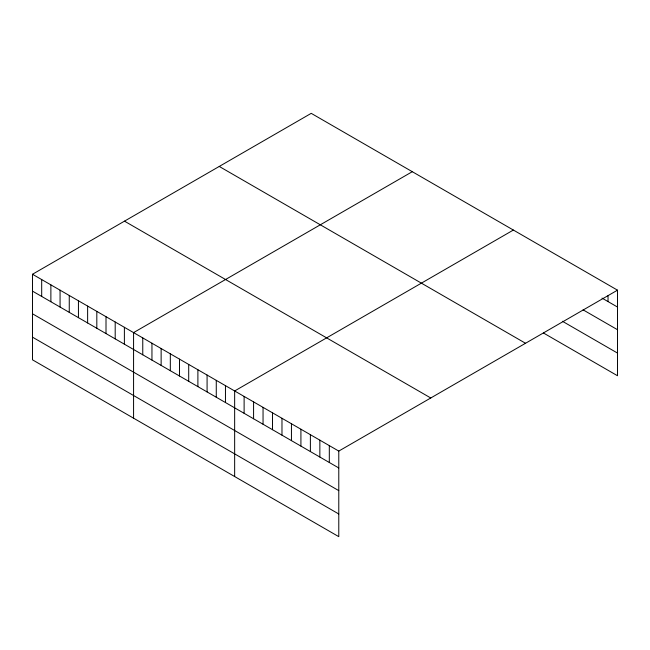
<?xml version="1.0" encoding="UTF-8"?>
<svg xmlns="http://www.w3.org/2000/svg" width="650" height="650" viewBox="0 0 650 650"><rect width="100%" height="100%" fill="white"/><g stroke="black" fill="none" stroke-linecap="round" stroke-linejoin="round"><path stroke-width="0.97" d="M32.5 274.259L338.78 451.084L338.78 536.656L32.5 359.832L32.5 274.259L311.22 113.344L617.5 290.168L617.5 375.741L543.489 333.011M412.287 171.697L133.575 332.613L133.575 418.186M513.362 230.051L234.65 390.967L234.65 476.539M338.78 451.084L617.5 290.168M602.006 298.106L617.5 307.044M583.074 309.839L617.5 329.713M562.421 321.271L617.5 353.072M219.237 166.441L525.525 343.273M124.475 221.154L430.763 397.987M32.5 291.135L338.78 467.959M32.5 313.804L338.78 490.636M32.5 337.163L338.78 513.988M608.034 295.628L608.034 301.584M329.314 445.624L329.314 462.499M319.849 440.156L319.849 457.031M310.383 434.688L310.383 451.563M300.918 429.227L300.918 446.103M291.444 423.759L291.444 440.635M281.978 418.291L281.978 435.167M272.512 412.823L272.512 429.699M263.047 407.363L263.047 424.239M253.581 401.895L253.581 418.771M244.116 396.427L244.116 413.303M225.461 385.661L225.461 402.537M216.271 380.356L216.271 397.231M207.082 375.05L207.082 391.926M197.893 369.744L197.893 386.62M188.703 364.439L188.703 381.314M179.514 359.133L179.514 376.009M170.324 353.827L170.324 370.703M161.135 348.522L161.135 365.398M151.954 343.216L151.954 360.092M142.764 337.919L142.764 354.794M124.386 327.308L124.386 344.183M115.196 322.002L115.196 338.877M106.007 316.696L106.007 333.572M96.817 311.391L96.817 328.266M87.628 306.085L87.628 322.961M78.439 300.779L78.439 317.655M69.257 295.474L69.257 312.349M60.068 290.168L60.068 307.044M50.879 284.863L50.879 301.738M41.689 279.565L41.689 296.441"/></g></svg>
